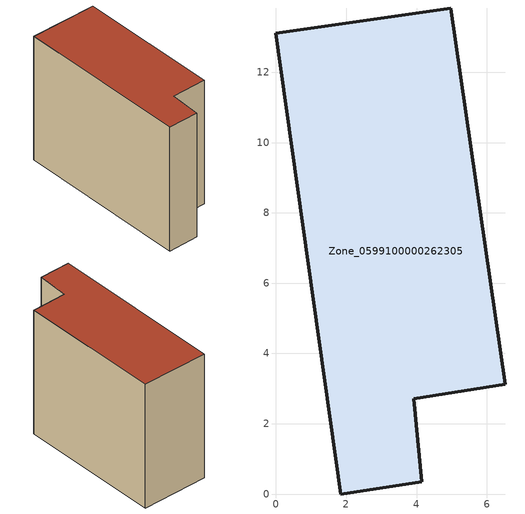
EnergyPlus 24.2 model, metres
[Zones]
Zone_0599100000262305
 floor ground (C_G): 0,13.11 4.98,13.83 6.52,3.12 3.92,2.71 4.15,0.35 1.84,0 z0
 wall outside (C_F): 1.84,0 4.15,0.35 3.92,2.71 6.52,3.12 4.98,13.83 0,13.11 1.84,0 z0:9.8
 roof outside (C_R): 4.98,13.83 0,13.11 1.84,0 4.15,0.35 3.92,2.71 6.52,3.12 z9.8
[BUILDING]
Pand.0599100000262305: North Axis=0; Terrain=City; Loads Convergence Tolerance Value=0.04; Temperature Convergence Tolerance Value=0.4; Solar Distribution=FullExterior; Maximum Number of Warmup Days=25; Minimum Number of Warmup Days=1
[Site:Location]
Rotterdam.The.Hague.AP_ZH_NLD Design_Conditions: Latitude=51.96; Longitude=4.45; Time Zone=1; Elevation=-4.5
[SITE:GROUNDTEMPERATURE:BUILDINGSURFACE]
18, 18, 18, 18, 18, 18, 18, 18, 18, 18, 18, 18
[MATERIAL] Thermal Absorptance=0.9; Solar Absorptance=0.7; Visible Absorptance=0.7
Name | Roughness | Thickness | Conductivity | Density | Specific Heat
G.TI.1946 | MediumSmooth | 0.15 | 1 | 540 | 1210
F.TI.1946 | Rough | 0.3 | 0.857143 | 1920 | 840
R.TI.1946 | MediumRough | 0.2 | 0.1 | 1500 | 1000
[CONSTRUCTION]
C_G: G.TI.1946
C_F: F.TI.1946
C_R: R.TI.1946
[ZONE]
Zone_0599100000262305: Type=1; Multiplier=1; Ceiling Height=Autocalculate; Volume=Autocalculate; Floor Area=autocalculate; Part of Total Floor Area=Yes
[ZONEINFILTRATION:DESIGNFLOWRATE]
Infil_Zone_0599100000262305: Zone or ZoneList or Space or SpaceList=Zone_0599100000262305; Schedule=AlwaysOn; Design Flow Rate Calculation Method=Flow/Area; Flow Rate per Floor Area=0.003; Constant Term Coefficient=1; Temperature Term Coefficient=0; Velocity Term Coefficient=0; Velocity Squared Term Coefficient=0
[HVACTEMPLATE:ZONE:IDEALLOADSAIRSYSTEM]
Zone_0599100000262305: Maximum Heating Supply Air Temperature=50; Minimum Cooling Supply Air Temperature=13; Maximum Heating Supply Air Humidity Ratio=0.0156; Minimum Cooling Supply Air Humidity Ratio=0.0077; Heating Limit=NoLimit; Cooling Limit=NoLimit; Dehumidification Control Type=ConstantSensibleHeatRatio; Cooling Sensible Heat Ratio=0.7; Dehumidification Setpoint=60; Humidification Control Type=None; Humidification Setpoint=30; Outdoor Air Method=None; Outdoor Air Flow Rate per Person=0.00944; Outdoor Air Flow Rate per Zone Floor Area=0; Outdoor Air Flow Rate per Zone=0; Demand Controlled Ventilation Type=None; Outdoor Air Economizer Type=NoEconomizer; Heat Recovery Type=None; Sensible Heat Recovery Effectiveness=0.7; Latent Heat Recovery Effectiveness=0.65
[ZONECONTROL:THERMOSTAT]
ThermostatControl_Zone_0599100000262305: Zone or ZoneList=Zone_0599100000262305; Control Type Schedule=DualSetpointControlType; Control 1=Thermostat_Zone_0599100000262305; Temperature Difference Between Cutout And Setpoint=0
[THERMOSTATSETPOINT:DUALSETPOINT]
Thermostat_Zone_0599100000262305: Heating Setpoint Temperature Schedule=HeatingSetpoint_Zone_0599100000262305; Cooling Setpoint Temperature Schedule=CoolingSetpoint_Zone_0599100000262305
[SCHEDULE:COMPACT]
HeatingSetpoint_Zone_0599100000262305: Through: 12/31, For: AllDays, Until: 24:00, 21
CoolingSetpoint_Zone_0599100000262305: Through: 12/31, For: AllDays, Until: 24:00, 24
DualSetpointControlType: Through: 12/31, For: AllDays, Until: 24:00, 4
AlwaysOn: Through: 12/31, For: AllDays, Until: 24:00, 1
